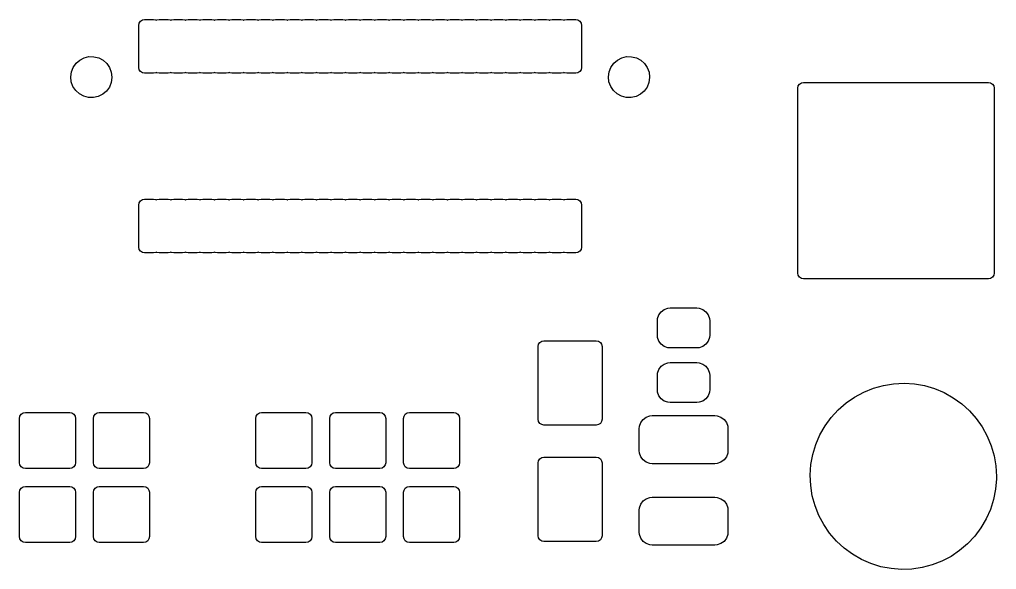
# Model space of a CAD drawing. Extents: x 0.05 to 3.94, y 0.07 to 3.93.
# Drawn here: x 2.614 to 3.936, y 0.074 to 0.818 of the extents above; entities that cross this region are included whole.
import ezdxf

# ---------------------------------------------------------------- set-up
doc = ezdxf.new("R2010")
doc.units = 0
doc.header["$MEASUREMENT"] = 0
doc.layers.add('BLACK', color=7, linetype='CONTINUOUS')

msp = doc.modelspace()

# ---------------------------------------------------------------- linework, layer by layer
at = {"layer": 'BLACK', "linetype": 'CONTINUOUS'}
for p, q in [((2.77543, 0.81), (2.77603, 0.813013)), ((2.77543, 0.753), (2.77543, 0.81)), ((2.77603, 0.813013), (2.77773, 0.815568)), ((2.77773, 0.815568), (2.78029, 0.817275)), ((2.78029, 0.817275), (2.7833, 0.817874)), ((2.7833, 0.817874), (2.7953, 0.817874)), ((2.7953, 0.817874), (2.79831, 0.817275)), ((2.79831, 0.817275), (2.79915, 0.816715)), ((2.79915, 0.816715), (2.79999, 0.817275)), ((2.79999, 0.817275), (2.803, 0.817874)), ((2.803, 0.817874), (2.815, 0.817874)), ((2.815, 0.817874), (2.81801, 0.817275)), ((2.81801, 0.817275), (2.81885, 0.816717)), ((2.81885, 0.816717), (2.81969, 0.817275)), ((2.81969, 0.817275), (2.8227, 0.817874)), ((2.8227, 0.817874), (2.8347, 0.817874)), ((2.8347, 0.817874), (2.83771, 0.817275)), ((2.83771, 0.817275), (2.83855, 0.816715)), ((2.83855, 0.816715), (2.83939, 0.817275)), ((2.83939, 0.817275), (2.8424, 0.817874)), ((2.8424, 0.817874), (2.8544, 0.817874)), ((2.8544, 0.817874), (2.85741, 0.817275)), ((2.85741, 0.817275), (2.85825, 0.816715)), ((2.85825, 0.816715), (2.85909, 0.817275)), ((2.85909, 0.817275), (2.8621, 0.817874)), ((2.8621, 0.817874), (2.8741, 0.817874)), ((2.8741, 0.817874), (2.87711, 0.817275)), ((2.87711, 0.817275), (2.87795, 0.816715)), ((2.87795, 0.816715), (2.87879, 0.817275)), ((2.87879, 0.817275), (2.8818, 0.817874)), ((2.8818, 0.817874), (2.8938, 0.817874)), ((2.8938, 0.817874), (2.89681, 0.817275)), ((2.89681, 0.817275), (2.89765, 0.816715)), ((2.89765, 0.816715), (2.89849, 0.817275)), ((2.89849, 0.817275), (2.9015, 0.817874)), ((2.9015, 0.817874), (2.9135, 0.817874)), ((2.9135, 0.817874), (2.91651, 0.817275)), ((2.91651, 0.817275), (2.91735, 0.816717)), ((2.91735, 0.816717), (2.91819, 0.817275)), ((2.91819, 0.817275), (2.9212, 0.817874)), ((2.9212, 0.817874), (2.9332, 0.817874)), ((2.9332, 0.817874), (2.93621, 0.817275)), ((2.93621, 0.817275), (2.93705, 0.816715)), ((2.93705, 0.816715), (2.93789, 0.817275)), ((2.93789, 0.817275), (2.9409, 0.817874)), ((2.9409, 0.817874), (2.9529, 0.817874)), ((2.9529, 0.817874), (2.95591, 0.817275)), ((2.95591, 0.817275), (2.95675, 0.816715)), ((2.95675, 0.816715), (2.95759, 0.817275)), ((2.95759, 0.817275), (2.9606, 0.817874)), ((2.9606, 0.817874), (2.9726, 0.817874)), ((2.9726, 0.817874), (2.97561, 0.817275)), ((2.97561, 0.817275), (2.97645, 0.816715)), ((2.97645, 0.816715), (2.97729, 0.817275)), ((2.97729, 0.817275), (2.9803, 0.817874)), ((2.9803, 0.817874), (2.9923, 0.817874)), ((2.9923, 0.817874), (2.99531, 0.817275)), ((2.99531, 0.817275), (2.99615, 0.816715)), ((2.99615, 0.816715), (2.99699, 0.817275)), ((2.99699, 0.817275), (3, 0.817874)), ((3, 0.817874), (3.012, 0.817874)), ((3.012, 0.817874), (3.01501, 0.817275)), ((3.01501, 0.817275), (3.01585, 0.816717)), ((3.01585, 0.816717), (3.01669, 0.817275)), ((3.01669, 0.817275), (3.0197, 0.817874)), ((3.0197, 0.817874), (3.0317, 0.817874)), ((3.0317, 0.817874), (3.03471, 0.817275)), ((3.03471, 0.817275), (3.03555, 0.816715)), ((3.03555, 0.816715), (3.03639, 0.817275)), ((3.03639, 0.817275), (3.0394, 0.817874)), ((3.0394, 0.817874), (3.0514, 0.817874)), ((3.0514, 0.817874), (3.05441, 0.817275)), ((3.05441, 0.817275), (3.05525, 0.816715)), ((3.05525, 0.816715), (3.05609, 0.817275)), ((3.05609, 0.817275), (3.0591, 0.817874)), ((3.0591, 0.817874), (3.0711, 0.817874)), ((3.0711, 0.817874), (3.07411, 0.817275)), ((3.07411, 0.817275), (3.07495, 0.816715)), ((3.07495, 0.816715), (3.07579, 0.817275)), ((3.07579, 0.817275), (3.0788, 0.817874)), ((3.0788, 0.817874), (3.0908, 0.817874)), ((3.0908, 0.817874), (3.09381, 0.817275)), ((3.09381, 0.817275), (3.09465, 0.816715)), ((3.09465, 0.816715), (3.09549, 0.817275)), ((3.09549, 0.817275), (3.0985, 0.817874)), ((3.0985, 0.817874), (3.1105, 0.817874)), ((3.1105, 0.817874), (3.11351, 0.817275)), ((3.11351, 0.817275), (3.11435, 0.816717)), ((3.11435, 0.816717), (3.11519, 0.817275)), ((3.11519, 0.817275), (3.1182, 0.817874)), ((3.1182, 0.817874), (3.1302, 0.817874)), ((3.1302, 0.817874), (3.13321, 0.817275)), ((3.13321, 0.817275), (3.13405, 0.816715)), ((3.13405, 0.816715), (3.13489, 0.817275)), ((3.13489, 0.817275), (3.1379, 0.817874)), ((3.1379, 0.817874), (3.1499, 0.817874)), ((3.1499, 0.817874), (3.15291, 0.817275)), ((3.15291, 0.817275), (3.15375, 0.816715)), ((3.15375, 0.816715), (3.15459, 0.817275)), ((3.15459, 0.817275), (3.1576, 0.817874)), ((3.1576, 0.817874), (3.1696, 0.817874)), ((3.1696, 0.817874), (3.17261, 0.817275)), ((3.17261, 0.817275), (3.17345, 0.816715)), ((3.17345, 0.816715), (3.17429, 0.817275)), ((3.17429, 0.817275), (3.1773, 0.817874)), ((3.1773, 0.817874), (3.1893, 0.817874)), ((3.1893, 0.817874), (3.19231, 0.817275)), ((3.19231, 0.817275), (3.19315, 0.816715)), ((3.19315, 0.816715), (3.19399, 0.817275)), ((3.19399, 0.817275), (3.197, 0.817874)), ((3.197, 0.817874), (3.209, 0.817874)), ((3.209, 0.817874), (3.21201, 0.817275)), ((3.21201, 0.817275), (3.21285, 0.816717)), ((3.21285, 0.816717), (3.21369, 0.817275)), ((3.21369, 0.817275), (3.2167, 0.817874)), ((3.2167, 0.817874), (3.2287, 0.817874)), ((3.2287, 0.817874), (3.23171, 0.817275)), ((3.23171, 0.817275), (3.23255, 0.816715)), ((3.23255, 0.816715), (3.23339, 0.817275)), ((3.23339, 0.817275), (3.2364, 0.817874)), ((3.2364, 0.817874), (3.2484, 0.817874)), ((3.2484, 0.817874), (3.25141, 0.817275)), ((3.25141, 0.817275), (3.25225, 0.816715)), ((3.25225, 0.816715), (3.25309, 0.817275)), ((3.25309, 0.817275), (3.2561, 0.817874)), ((3.2561, 0.817874), (3.2681, 0.817874)), ((3.2681, 0.817874), (3.27111, 0.817275)), ((3.27111, 0.817275), (3.27195, 0.816715)), ((3.27195, 0.816715), (3.27279, 0.817275)), ((3.27279, 0.817275), (3.2758, 0.817874)), ((3.2758, 0.817874), (3.2878, 0.817874)), ((3.2878, 0.817874), (3.29081, 0.817275)), ((3.29081, 0.817275), (3.29165, 0.816715)), ((3.29165, 0.816715), (3.29249, 0.817275)), ((3.29249, 0.817275), (3.2955, 0.817874)), ((3.2955, 0.817874), (3.3075, 0.817874)), ((3.3075, 0.817874), (3.31051, 0.817275)), ((3.31051, 0.817275), (3.31135, 0.816717)), ((3.31135, 0.816717), (3.31219, 0.817275)), ((3.31219, 0.817275), (3.3152, 0.817874)), ((3.3152, 0.817874), (3.3272, 0.817874)), ((3.3272, 0.817874), (3.33021, 0.817275)), ((3.33021, 0.817275), (3.33105, 0.816715)), ((3.33105, 0.816715), (3.33189, 0.817275)), ((3.33189, 0.817275), (3.3349, 0.817874)), ((3.3349, 0.817874), (3.3469, 0.817874)), ((3.3469, 0.817874), (3.34991, 0.817275)), ((3.34991, 0.817275), (3.35075, 0.816715)), ((3.35075, 0.816715), (3.35159, 0.817275)), ((3.35159, 0.817275), (3.3546, 0.817874)), ((3.3546, 0.817874), (3.3666, 0.817874)), ((3.3666, 0.817874), (3.36961, 0.817275)), ((3.36961, 0.817275), (3.37217, 0.815568)), ((3.37217, 0.815568), (3.37387, 0.813013)), ((3.37387, 0.813013), (3.37447, 0.81)), ((3.37447, 0.81), (3.37447, 0.753)), ((2.70148, 0.766126), (2.708, 0.767689)), ((2.708, 0.767689), (2.71469, 0.767654)), ((2.71469, 0.767654), (2.72119, 0.766023)), ((3.42908, 0.766126), (3.4356, 0.767689)), ((3.4356, 0.767689), (3.44229, 0.767654)), ((3.44229, 0.767654), (3.44879, 0.766023)), ((2.68663, 0.753172), (2.69049, 0.758651)), ((2.69049, 0.758651), (2.69553, 0.763054)), ((2.69553, 0.763054), (2.70148, 0.766126)), ((2.72119, 0.766023), (2.72711, 0.762889)), ((2.72711, 0.762889), (2.73211, 0.758433)), ((2.73211, 0.758433), (2.7359, 0.752914)), ((3.41423, 0.753172), (3.41809, 0.758651)), ((3.41809, 0.758651), (3.42313, 0.763054)), ((3.42313, 0.763054), (3.42908, 0.766126)), ((3.44879, 0.766023), (3.45471, 0.762889)), ((3.45471, 0.762889), (3.45971, 0.758433)), ((3.45971, 0.758433), (3.4635, 0.752914)), ((2.68333, 0.740292), (2.6842, 0.746932)), ((2.68406, 0.733635), (2.68333, 0.740292)), ((2.6842, 0.746932), (2.68663, 0.753172)), ((2.7359, 0.752914), (2.73827, 0.746649)), ((2.73827, 0.746649), (2.73907, 0.74)), ((2.77603, 0.749987), (2.77543, 0.753)), ((2.77773, 0.747432), (2.77603, 0.749987)), ((2.78029, 0.745725), (2.77773, 0.747432)), ((2.7833, 0.745126), (2.78029, 0.745725)), ((2.7953, 0.745126), (2.7833, 0.745126)), ((2.79831, 0.745725), (2.7953, 0.745126)), ((2.79915, 0.746285), (2.79831, 0.745725)), ((2.79999, 0.745725), (2.79915, 0.746285)), ((2.803, 0.745126), (2.79999, 0.745725)), ((2.815, 0.745126), (2.803, 0.745126)), ((2.81801, 0.745725), (2.815, 0.745126)), ((2.81885, 0.746283), (2.81801, 0.745725)), ((2.81969, 0.745725), (2.81885, 0.746283)), ((2.8227, 0.745126), (2.81969, 0.745725)), ((2.8347, 0.745126), (2.8227, 0.745126)), ((2.83771, 0.745725), (2.8347, 0.745126)), ((2.83855, 0.746285), (2.83771, 0.745725)), ((2.83939, 0.745725), (2.83855, 0.746285)), ((2.8424, 0.745126), (2.83939, 0.745725)), ((2.8544, 0.745126), (2.8424, 0.745126)), ((2.85741, 0.745725), (2.8544, 0.745126)), ((2.85825, 0.746285), (2.85741, 0.745725)), ((2.85909, 0.745725), (2.85825, 0.746285)), ((2.8621, 0.745126), (2.85909, 0.745725)), ((2.8741, 0.745126), (2.8621, 0.745126)), ((2.87711, 0.745725), (2.8741, 0.745126)), ((2.87795, 0.746285), (2.87711, 0.745725)), ((2.87879, 0.745725), (2.87795, 0.746285)), ((2.8818, 0.745126), (2.87879, 0.745725)), ((2.8938, 0.745126), (2.8818, 0.745126)), ((2.89681, 0.745725), (2.8938, 0.745126)), ((2.89765, 0.746285), (2.89681, 0.745725)), ((2.89849, 0.745725), (2.89765, 0.746285)), ((2.9015, 0.745126), (2.89849, 0.745725)), ((2.9135, 0.745126), (2.9015, 0.745126)), ((2.91651, 0.745725), (2.9135, 0.745126)), ((2.91735, 0.746283), (2.91651, 0.745725)), ((2.91819, 0.745725), (2.91735, 0.746283)), ((2.9212, 0.745126), (2.91819, 0.745725)), ((2.9332, 0.745126), (2.9212, 0.745126)), ((2.93621, 0.745725), (2.9332, 0.745126)), ((2.93705, 0.746285), (2.93621, 0.745725)), ((2.93789, 0.745725), (2.93705, 0.746285)), ((2.9409, 0.745126), (2.93789, 0.745725)), ((2.9529, 0.745126), (2.9409, 0.745126)), ((2.95591, 0.745725), (2.9529, 0.745126)), ((2.95675, 0.746285), (2.95591, 0.745725)), ((2.95759, 0.745725), (2.95675, 0.746285)), ((2.9606, 0.745126), (2.95759, 0.745725)), ((2.9726, 0.745126), (2.9606, 0.745126)), ((2.97561, 0.745725), (2.9726, 0.745126)), ((2.97645, 0.746285), (2.97561, 0.745725)), ((2.97729, 0.745725), (2.97645, 0.746285)), ((2.9803, 0.745126), (2.97729, 0.745725)), ((2.9923, 0.745126), (2.9803, 0.745126)), ((2.99531, 0.745725), (2.9923, 0.745126)), ((2.99615, 0.746285), (2.99531, 0.745725)), ((2.99699, 0.745725), (2.99615, 0.746285)), ((3, 0.745126), (2.99699, 0.745725)), ((3.012, 0.745126), (3, 0.745126)), ((3.01501, 0.745725), (3.012, 0.745126)), ((3.01585, 0.746283), (3.01501, 0.745725)), ((3.01669, 0.745725), (3.01585, 0.746283)), ((3.0197, 0.745126), (3.01669, 0.745725)), ((3.0317, 0.745126), (3.0197, 0.745126)), ((3.03471, 0.745725), (3.0317, 0.745126)), ((3.03555, 0.746285), (3.03471, 0.745725)), ((3.03639, 0.745725), (3.03555, 0.746285)), ((3.0394, 0.745126), (3.03639, 0.745725)), ((3.0514, 0.745126), (3.0394, 0.745126)), ((3.05441, 0.745725), (3.0514, 0.745126)), ((3.05525, 0.746285), (3.05441, 0.745725)), ((3.05609, 0.745725), (3.05525, 0.746285)), ((3.0591, 0.745126), (3.05609, 0.745725)), ((3.0711, 0.745126), (3.0591, 0.745126)), ((3.07411, 0.745725), (3.0711, 0.745126)), ((3.07495, 0.746285), (3.07411, 0.745725)), ((3.07579, 0.745725), (3.07495, 0.746285)), ((3.0788, 0.745126), (3.07579, 0.745725)), ((3.0908, 0.745126), (3.0788, 0.745126)), ((3.09381, 0.745725), (3.0908, 0.745126)), ((3.09465, 0.746285), (3.09381, 0.745725)), ((3.09549, 0.745725), (3.09465, 0.746285)), ((3.0985, 0.745126), (3.09549, 0.745725)), ((3.1105, 0.745126), (3.0985, 0.745126)), ((3.11351, 0.745725), (3.1105, 0.745126)), ((3.11435, 0.746283), (3.11351, 0.745725)), ((3.11519, 0.745725), (3.11435, 0.746283)), ((3.1182, 0.745126), (3.11519, 0.745725)), ((3.1302, 0.745126), (3.1182, 0.745126)), ((3.13321, 0.745725), (3.1302, 0.745126)), ((3.13405, 0.746285), (3.13321, 0.745725)), ((3.13489, 0.745725), (3.13405, 0.746285)), ((3.1379, 0.745126), (3.13489, 0.745725)), ((3.1499, 0.745126), (3.1379, 0.745126)), ((3.15291, 0.745725), (3.1499, 0.745126)), ((3.15375, 0.746285), (3.15291, 0.745725)), ((3.15459, 0.745725), (3.15375, 0.746285)), ((3.1576, 0.745126), (3.15459, 0.745725)), ((3.1696, 0.745126), (3.1576, 0.745126)), ((3.17261, 0.745725), (3.1696, 0.745126)), ((3.17345, 0.746285), (3.17261, 0.745725)), ((3.17429, 0.745725), (3.17345, 0.746285)), ((3.1773, 0.745126), (3.17429, 0.745725)), ((3.1893, 0.745126), (3.1773, 0.745126)), ((3.19231, 0.745725), (3.1893, 0.745126)), ((3.19315, 0.746285), (3.19231, 0.745725)), ((3.19399, 0.745725), (3.19315, 0.746285)), ((3.197, 0.745126), (3.19399, 0.745725)), ((3.209, 0.745126), (3.197, 0.745126)), ((3.21201, 0.745725), (3.209, 0.745126)), ((3.21285, 0.746283), (3.21201, 0.745725)), ((3.21369, 0.745725), (3.21285, 0.746283)), ((3.2167, 0.745126), (3.21369, 0.745725)), ((3.2287, 0.745126), (3.2167, 0.745126)), ((3.23171, 0.745725), (3.2287, 0.745126)), ((3.23255, 0.746285), (3.23171, 0.745725)), ((3.23339, 0.745725), (3.23255, 0.746285)), ((3.2364, 0.745126), (3.23339, 0.745725)), ((3.2484, 0.745126), (3.2364, 0.745126)), ((3.25141, 0.745725), (3.2484, 0.745126)), ((3.25225, 0.746285), (3.25141, 0.745725)), ((3.25309, 0.745725), (3.25225, 0.746285)), ((3.2561, 0.745126), (3.25309, 0.745725)), ((3.2681, 0.745126), (3.2561, 0.745126)), ((3.27111, 0.745725), (3.2681, 0.745126)), ((3.27195, 0.746285), (3.27111, 0.745725)), ((3.27279, 0.745725), (3.27195, 0.746285)), ((3.2758, 0.745126), (3.27279, 0.745725)), ((3.2878, 0.745126), (3.2758, 0.745126)), ((3.29081, 0.745725), (3.2878, 0.745126)), ((3.29165, 0.746285), (3.29081, 0.745725)), ((3.29249, 0.745725), (3.29165, 0.746285)), ((3.2955, 0.745126), (3.29249, 0.745725)), ((3.3075, 0.745126), (3.2955, 0.745126)), ((3.31051, 0.745725), (3.3075, 0.745126)), ((3.31135, 0.746283), (3.31051, 0.745725)), ((3.31219, 0.745725), (3.31135, 0.746283)), ((3.3152, 0.745126), (3.31219, 0.745725)), ((3.3272, 0.745126), (3.3152, 0.745126)), ((3.33021, 0.745725), (3.3272, 0.745126)), ((3.33105, 0.746285), (3.33021, 0.745725)), ((3.33189, 0.745725), (3.33105, 0.746285)), ((3.3349, 0.745126), (3.33189, 0.745725)), ((3.3469, 0.745126), (3.3349, 0.745126)), ((3.34991, 0.745725), (3.3469, 0.745126)), ((3.35075, 0.746285), (3.34991, 0.745725)), ((3.35159, 0.745725), (3.35075, 0.746285)), ((3.3546, 0.745126), (3.35159, 0.745725)), ((3.3666, 0.745126), (3.3546, 0.745126)), ((3.36961, 0.745725), (3.3666, 0.745126)), ((3.37217, 0.747432), (3.36961, 0.745725)), ((3.37387, 0.749987), (3.37217, 0.747432)), ((3.37447, 0.753), (3.37387, 0.749987)), ((3.41093, 0.740292), (3.4118, 0.746932)), ((3.41166, 0.733635), (3.41093, 0.740292)), ((3.4118, 0.746932), (3.41423, 0.753172)), ((3.4635, 0.752914), (3.46587, 0.746649)), ((3.46587, 0.746649), (3.46667, 0.74)), ((2.68636, 0.727345), (2.68406, 0.733635)), ((2.6901, 0.721787), (2.68636, 0.727345)), ((2.73812, 0.732786), (2.73563, 0.726572)), ((2.73907, 0.739416), (2.73812, 0.732786)), ((2.73907, 0.74), (2.73907, 0.739416)), ((3.41396, 0.727345), (3.41166, 0.733635)), ((3.4177, 0.721787), (3.41396, 0.727345)), ((3.46572, 0.732786), (3.46323, 0.726572)), ((3.46667, 0.739416), (3.46572, 0.732786)), ((3.46667, 0.74), (3.46667, 0.739416)), ((3.66713, 0.725), (3.66773, 0.728013)), ((3.66773, 0.728013), (3.66943, 0.730568)), ((3.66943, 0.730568), (3.67199, 0.732275)), ((3.67199, 0.732275), (3.675, 0.732874)), ((3.675, 0.732874), (3.925, 0.732874)), ((3.925, 0.732874), (3.92801, 0.732275)), ((3.92801, 0.732275), (3.93057, 0.730568)), ((3.93057, 0.730568), (3.93227, 0.728013)), ((3.93227, 0.728013), (3.93287, 0.725)), ((2.69505, 0.717279), (2.6901, 0.721787)), ((2.70094, 0.714083), (2.69505, 0.717279)), ((2.70742, 0.712384), (2.70094, 0.714083)), ((2.72663, 0.716783), (2.72064, 0.713774)), ((2.73172, 0.721133), (2.72663, 0.716783)), ((2.73563, 0.726572), (2.73172, 0.721133)), ((3.42265, 0.717279), (3.4177, 0.721787)), ((3.42854, 0.714083), (3.42265, 0.717279)), ((3.43502, 0.712384), (3.42854, 0.714083)), ((3.45423, 0.716783), (3.44824, 0.713774)), ((3.45932, 0.721133), (3.45423, 0.716783)), ((3.46323, 0.726572), (3.45932, 0.721133)), ((3.66713, 0.475), (3.66713, 0.725)), ((3.93287, 0.725), (3.93287, 0.475)), ((2.71411, 0.712279), (2.70742, 0.712384)), ((2.72064, 0.713774), (2.71411, 0.712279)), ((3.44171, 0.712279), (3.43502, 0.712384)), ((3.44824, 0.713774), (3.44171, 0.712279)), ((2.77543, 0.567), (2.77603, 0.570013)), ((2.77603, 0.570013), (2.77773, 0.572568)), ((2.77773, 0.572568), (2.78029, 0.574275)), ((2.78029, 0.574275), (2.7833, 0.574874)), ((2.7833, 0.574874), (2.7953, 0.574874)), ((2.7953, 0.574874), (2.79831, 0.574275)), ((2.79831, 0.574275), (2.79915, 0.573715)), ((2.79915, 0.573715), (2.79999, 0.574275)), ((2.79999, 0.574275), (2.803, 0.574874)), ((2.803, 0.574874), (2.815, 0.574874)), ((2.815, 0.574874), (2.81801, 0.574275)), ((2.81801, 0.574275), (2.81885, 0.573717)), ((2.81885, 0.573717), (2.81969, 0.574275)), ((2.81969, 0.574275), (2.8227, 0.574874)), ((2.8227, 0.574874), (2.8347, 0.574874)), ((2.8347, 0.574874), (2.83771, 0.574275)), ((2.83771, 0.574275), (2.83855, 0.573715)), ((2.83855, 0.573715), (2.83939, 0.574275)), ((2.83939, 0.574275), (2.8424, 0.574874)), ((2.8424, 0.574874), (2.8544, 0.574874)), ((2.8544, 0.574874), (2.85741, 0.574275)), ((2.85741, 0.574275), (2.85825, 0.573715)), ((2.85825, 0.573715), (2.85909, 0.574275)), ((2.85909, 0.574275), (2.8621, 0.574874)), ((2.8621, 0.574874), (2.8741, 0.574874)), ((2.8741, 0.574874), (2.87711, 0.574275)), ((2.87711, 0.574275), (2.87795, 0.573715)), ((2.87795, 0.573715), (2.87879, 0.574275)), ((2.87879, 0.574275), (2.8818, 0.574874)), ((2.8818, 0.574874), (2.8938, 0.574874)), ((2.8938, 0.574874), (2.89681, 0.574275)), ((2.89681, 0.574275), (2.89765, 0.573715)), ((2.89765, 0.573715), (2.89849, 0.574275)), ((2.89849, 0.574275), (2.9015, 0.574874)), ((2.9015, 0.574874), (2.9135, 0.574874)), ((2.9135, 0.574874), (2.91651, 0.574275)), ((2.91651, 0.574275), (2.91735, 0.573717)), ((2.91735, 0.573717), (2.91819, 0.574275)), ((2.91819, 0.574275), (2.9212, 0.574874)), ((2.9212, 0.574874), (2.9332, 0.574874)), ((2.9332, 0.574874), (2.93621, 0.574275)), ((2.93621, 0.574275), (2.93705, 0.573715)), ((2.93705, 0.573715), (2.93789, 0.574275)), ((2.93789, 0.574275), (2.9409, 0.574874)), ((2.9409, 0.574874), (2.9529, 0.574874)), ((2.9529, 0.574874), (2.95591, 0.574275)), ((2.95591, 0.574275), (2.95675, 0.573715)), ((2.95675, 0.573715), (2.95759, 0.574275)), ((2.95759, 0.574275), (2.9606, 0.574874)), ((2.9606, 0.574874), (2.9726, 0.574874)), ((2.9726, 0.574874), (2.97561, 0.574275)), ((2.97561, 0.574275), (2.97645, 0.573715)), ((2.97645, 0.573715), (2.97729, 0.574275)), ((2.97729, 0.574275), (2.9803, 0.574874)), ((2.9803, 0.574874), (2.9923, 0.574874)), ((2.9923, 0.574874), (2.99531, 0.574275)), ((2.99531, 0.574275), (2.99615, 0.573715)), ((2.99615, 0.573715), (2.99699, 0.574275)), ((2.99699, 0.574275), (3, 0.574874)), ((3, 0.574874), (3.012, 0.574874)), ((3.012, 0.574874), (3.01501, 0.574275)), ((3.01501, 0.574275), (3.01585, 0.573717)), ((3.01585, 0.573717), (3.01669, 0.574275)), ((3.01669, 0.574275), (3.0197, 0.574874)), ((3.0197, 0.574874), (3.0317, 0.574874)), ((3.0317, 0.574874), (3.03471, 0.574275)), ((3.03471, 0.574275), (3.03555, 0.573715)), ((3.03555, 0.573715), (3.03639, 0.574275)), ((3.03639, 0.574275), (3.0394, 0.574874)), ((3.0394, 0.574874), (3.0514, 0.574874)), ((3.0514, 0.574874), (3.05441, 0.574275)), ((3.05441, 0.574275), (3.05525, 0.573715)), ((3.05525, 0.573715), (3.05609, 0.574275)), ((3.05609, 0.574275), (3.0591, 0.574874)), ((3.0591, 0.574874), (3.0711, 0.574874)), ((3.0711, 0.574874), (3.07411, 0.574275)), ((3.07411, 0.574275), (3.07495, 0.573715)), ((3.07495, 0.573715), (3.07579, 0.574275)), ((3.07579, 0.574275), (3.0788, 0.574874)), ((3.0788, 0.574874), (3.0908, 0.574874)), ((3.0908, 0.574874), (3.09381, 0.574275)), ((3.09381, 0.574275), (3.09465, 0.573715)), ((3.09465, 0.573715), (3.09549, 0.574275)), ((3.09549, 0.574275), (3.0985, 0.574874)), ((3.0985, 0.574874), (3.1105, 0.574874)), ((3.1105, 0.574874), (3.11351, 0.574275)), ((3.11351, 0.574275), (3.11435, 0.573717)), ((3.11435, 0.573717), (3.11519, 0.574275)), ((3.11519, 0.574275), (3.1182, 0.574874)), ((3.1182, 0.574874), (3.1302, 0.574874)), ((3.1302, 0.574874), (3.13321, 0.574275)), ((3.13321, 0.574275), (3.13405, 0.573715)), ((3.13405, 0.573715), (3.13489, 0.574275)), ((3.13489, 0.574275), (3.1379, 0.574874)), ((3.1379, 0.574874), (3.1499, 0.574874)), ((3.1499, 0.574874), (3.15291, 0.574275)), ((3.15291, 0.574275), (3.15375, 0.573715)), ((3.15375, 0.573715), (3.15459, 0.574275)), ((3.15459, 0.574275), (3.1576, 0.574874)), ((3.1576, 0.574874), (3.1696, 0.574874)), ((3.1696, 0.574874), (3.17261, 0.574275)), ((3.17261, 0.574275), (3.17345, 0.573715)), ((3.17345, 0.573715), (3.17429, 0.574275)), ((3.17429, 0.574275), (3.1773, 0.574874)), ((3.1773, 0.574874), (3.1893, 0.574874)), ((3.1893, 0.574874), (3.19231, 0.574275)), ((3.19231, 0.574275), (3.19315, 0.573715)), ((3.19315, 0.573715), (3.19399, 0.574275)), ((3.19399, 0.574275), (3.197, 0.574874)), ((3.197, 0.574874), (3.209, 0.574874)), ((3.209, 0.574874), (3.21201, 0.574275)), ((3.21201, 0.574275), (3.21285, 0.573717)), ((3.21285, 0.573717), (3.21369, 0.574275)), ((3.21369, 0.574275), (3.2167, 0.574874)), ((3.2167, 0.574874), (3.2287, 0.574874)), ((3.2287, 0.574874), (3.23171, 0.574275)), ((3.23171, 0.574275), (3.23255, 0.573715)), ((3.23255, 0.573715), (3.23339, 0.574275)), ((3.23339, 0.574275), (3.2364, 0.574874)), ((3.2364, 0.574874), (3.2484, 0.574874)), ((3.2484, 0.574874), (3.25141, 0.574275)), ((3.25141, 0.574275), (3.25225, 0.573715)), ((3.25225, 0.573715), (3.25309, 0.574275)), ((3.25309, 0.574275), (3.2561, 0.574874)), ((3.2561, 0.574874), (3.2681, 0.574874)), ((3.2681, 0.574874), (3.27111, 0.574275)), ((3.27111, 0.574275), (3.27195, 0.573715)), ((3.27195, 0.573715), (3.27279, 0.574275)), ((3.27279, 0.574275), (3.2758, 0.574874)), ((3.2758, 0.574874), (3.2878, 0.574874)), ((3.2878, 0.574874), (3.29081, 0.574275)), ((3.29081, 0.574275), (3.29165, 0.573715)), ((3.29165, 0.573715), (3.29249, 0.574275)), ((3.29249, 0.574275), (3.2955, 0.574874)), ((3.2955, 0.574874), (3.3075, 0.574874)), ((3.3075, 0.574874), (3.31051, 0.574275)), ((3.31051, 0.574275), (3.31135, 0.573717)), ((3.31135, 0.573717), (3.31219, 0.574275)), ((3.31219, 0.574275), (3.3152, 0.574874)), ((3.3152, 0.574874), (3.3272, 0.574874)), ((3.3272, 0.574874), (3.33021, 0.574275)), ((3.33021, 0.574275), (3.33105, 0.573715)), ((3.33105, 0.573715), (3.33189, 0.574275)), ((3.33189, 0.574275), (3.3349, 0.574874)), ((3.3349, 0.574874), (3.3469, 0.574874)), ((3.3469, 0.574874), (3.34991, 0.574275)), ((3.34991, 0.574275), (3.35075, 0.573715)), ((3.35075, 0.573715), (3.35159, 0.574275)), ((3.35159, 0.574275), (3.3546, 0.574874)), ((3.3546, 0.574874), (3.3666, 0.574874)), ((3.3666, 0.574874), (3.36961, 0.574275)), ((3.36961, 0.574275), (3.37217, 0.572568)), ((3.37217, 0.572568), (3.37387, 0.570013)), ((3.37387, 0.570013), (3.37447, 0.567)), ((2.77543, 0.51), (2.77543, 0.567)), ((3.37447, 0.567), (3.37447, 0.51)), ((2.77603, 0.506987), (2.77543, 0.51)), ((2.77773, 0.504432), (2.77603, 0.506987)), ((2.78029, 0.502725), (2.77773, 0.504432)), ((2.7833, 0.502126), (2.78029, 0.502725)), ((2.79831, 0.502725), (2.7953, 0.502126)), ((2.79915, 0.503285), (2.79831, 0.502725)), ((2.79999, 0.502725), (2.79915, 0.503285)), ((2.803, 0.502126), (2.79999, 0.502725)), ((2.81801, 0.502725), (2.815, 0.502126)), ((2.81885, 0.503283), (2.81801, 0.502725)), ((2.81969, 0.502725), (2.81885, 0.503283)), ((2.8227, 0.502126), (2.81969, 0.502725)), ((2.83771, 0.502725), (2.8347, 0.502126)), ((2.83855, 0.503285), (2.83771, 0.502725)), ((2.83939, 0.502725), (2.83855, 0.503285)), ((2.8424, 0.502126), (2.83939, 0.502725)), ((2.85741, 0.502725), (2.8544, 0.502126)), ((2.85825, 0.503285), (2.85741, 0.502725)), ((2.85909, 0.502725), (2.85825, 0.503285)), ((2.8621, 0.502126), (2.85909, 0.502725)), ((2.87711, 0.502725), (2.8741, 0.502126)), ((2.87795, 0.503285), (2.87711, 0.502725)), ((2.87879, 0.502725), (2.87795, 0.503285)), ((2.8818, 0.502126), (2.87879, 0.502725)), ((2.89681, 0.502725), (2.8938, 0.502126)), ((2.89765, 0.503285), (2.89681, 0.502725)), ((2.89849, 0.502725), (2.89765, 0.503285)), ((2.9015, 0.502126), (2.89849, 0.502725)), ((2.91651, 0.502725), (2.9135, 0.502126)), ((2.91735, 0.503283), (2.91651, 0.502725)), ((2.91819, 0.502725), (2.91735, 0.503283)), ((2.9212, 0.502126), (2.91819, 0.502725)), ((2.93621, 0.502725), (2.9332, 0.502126)), ((2.93705, 0.503285), (2.93621, 0.502725)), ((2.93789, 0.502725), (2.93705, 0.503285)), ((2.9409, 0.502126), (2.93789, 0.502725)), ((2.95591, 0.502725), (2.9529, 0.502126)), ((2.95675, 0.503285), (2.95591, 0.502725)), ((2.95759, 0.502725), (2.95675, 0.503285)), ((2.9606, 0.502126), (2.95759, 0.502725)), ((2.97561, 0.502725), (2.9726, 0.502126)), ((2.97645, 0.503285), (2.97561, 0.502725)), ((2.97729, 0.502725), (2.97645, 0.503285)), ((2.9803, 0.502126), (2.97729, 0.502725)), ((2.99531, 0.502725), (2.9923, 0.502126)), ((2.99615, 0.503285), (2.99531, 0.502725)), ((2.99699, 0.502725), (2.99615, 0.503285)), ((3, 0.502126), (2.99699, 0.502725)), ((3.01501, 0.502725), (3.012, 0.502126)), ((3.01585, 0.503283), (3.01501, 0.502725)), ((3.01669, 0.502725), (3.01585, 0.503283)), ((3.0197, 0.502126), (3.01669, 0.502725)), ((3.03471, 0.502725), (3.0317, 0.502126)), ((3.03555, 0.503285), (3.03471, 0.502725)), ((3.03639, 0.502725), (3.03555, 0.503285)), ((3.0394, 0.502126), (3.03639, 0.502725)), ((3.05441, 0.502725), (3.0514, 0.502126)), ((3.05525, 0.503285), (3.05441, 0.502725)), ((3.05609, 0.502725), (3.05525, 0.503285)), ((3.0591, 0.502126), (3.05609, 0.502725)), ((3.07411, 0.502725), (3.0711, 0.502126)), ((3.07495, 0.503285), (3.07411, 0.502725)), ((3.07579, 0.502725), (3.07495, 0.503285)), ((3.0788, 0.502126), (3.07579, 0.502725)), ((3.09381, 0.502725), (3.0908, 0.502126)), ((3.09465, 0.503285), (3.09381, 0.502725)), ((3.09549, 0.502725), (3.09465, 0.503285)), ((3.0985, 0.502126), (3.09549, 0.502725)), ((3.11351, 0.502725), (3.1105, 0.502126)), ((3.11435, 0.503283), (3.11351, 0.502725)), ((3.11519, 0.502725), (3.11435, 0.503283)), ((3.1182, 0.502126), (3.11519, 0.502725)), ((3.13321, 0.502725), (3.1302, 0.502126)), ((3.13405, 0.503285), (3.13321, 0.502725)), ((3.13489, 0.502725), (3.13405, 0.503285)), ((3.1379, 0.502126), (3.13489, 0.502725)), ((3.15291, 0.502725), (3.1499, 0.502126)), ((3.15375, 0.503285), (3.15291, 0.502725)), ((3.15459, 0.502725), (3.15375, 0.503285)), ((3.1576, 0.502126), (3.15459, 0.502725)), ((3.17261, 0.502725), (3.1696, 0.502126)), ((3.17345, 0.503285), (3.17261, 0.502725)), ((3.17429, 0.502725), (3.17345, 0.503285)), ((3.1773, 0.502126), (3.17429, 0.502725)), ((3.19231, 0.502725), (3.1893, 0.502126)), ((3.19315, 0.503285), (3.19231, 0.502725)), ((3.19399, 0.502725), (3.19315, 0.503285)), ((3.197, 0.502126), (3.19399, 0.502725)), ((3.21201, 0.502725), (3.209, 0.502126)), ((3.21285, 0.503283), (3.21201, 0.502725)), ((3.21369, 0.502725), (3.21285, 0.503283)), ((3.2167, 0.502126), (3.21369, 0.502725)), ((3.23171, 0.502725), (3.2287, 0.502126)), ((3.23255, 0.503285), (3.23171, 0.502725)), ((3.23339, 0.502725), (3.23255, 0.503285)), ((3.2364, 0.502126), (3.23339, 0.502725)), ((3.25141, 0.502725), (3.2484, 0.502126)), ((3.25225, 0.503285), (3.25141, 0.502725)), ((3.25309, 0.502725), (3.25225, 0.503285)), ((3.2561, 0.502126), (3.25309, 0.502725)), ((3.27111, 0.502725), (3.2681, 0.502126)), ((3.27195, 0.503285), (3.27111, 0.502725)), ((3.27279, 0.502725), (3.27195, 0.503285)), ((3.2758, 0.502126), (3.27279, 0.502725)), ((3.29081, 0.502725), (3.2878, 0.502126)), ((3.29165, 0.503285), (3.29081, 0.502725)), ((3.29249, 0.502725), (3.29165, 0.503285)), ((3.2955, 0.502126), (3.29249, 0.502725)), ((3.31051, 0.502725), (3.3075, 0.502126)), ((3.31135, 0.503283), (3.31051, 0.502725)), ((3.31219, 0.502725), (3.31135, 0.503283)), ((3.3152, 0.502126), (3.31219, 0.502725)), ((3.33021, 0.502725), (3.3272, 0.502126)), ((3.33105, 0.503285), (3.33021, 0.502725)), ((3.33189, 0.502725), (3.33105, 0.503285)), ((3.3349, 0.502126), (3.33189, 0.502725)), ((3.34991, 0.502725), (3.3469, 0.502126)), ((3.35075, 0.503285), (3.34991, 0.502725)), ((3.35159, 0.502725), (3.35075, 0.503285)), ((3.3546, 0.502126), (3.35159, 0.502725)), ((3.36961, 0.502725), (3.3666, 0.502126)), ((3.37217, 0.504432), (3.36961, 0.502725)), ((3.37387, 0.506987), (3.37217, 0.504432)), ((3.37447, 0.51), (3.37387, 0.506987)), ((2.7953, 0.502126), (2.7833, 0.502126)), ((2.815, 0.502126), (2.803, 0.502126)), ((2.8347, 0.502126), (2.8227, 0.502126)), ((2.8544, 0.502126), (2.8424, 0.502126)), ((2.8741, 0.502126), (2.8621, 0.502126)), ((2.8938, 0.502126), (2.8818, 0.502126)), ((2.9135, 0.502126), (2.9015, 0.502126)), ((2.9332, 0.502126), (2.9212, 0.502126)), ((2.9529, 0.502126), (2.9409, 0.502126)), ((2.9726, 0.502126), (2.9606, 0.502126)), ((2.9923, 0.502126), (2.9803, 0.502126)), ((3.012, 0.502126), (3, 0.502126)), ((3.0317, 0.502126), (3.0197, 0.502126)), ((3.0514, 0.502126), (3.0394, 0.502126)), ((3.0711, 0.502126), (3.0591, 0.502126)), ((3.0908, 0.502126), (3.0788, 0.502126)), ((3.1105, 0.502126), (3.0985, 0.502126)), ((3.1302, 0.502126), (3.1182, 0.502126)), ((3.1499, 0.502126), (3.1379, 0.502126)), ((3.1696, 0.502126), (3.1576, 0.502126)), ((3.1893, 0.502126), (3.1773, 0.502126)), ((3.209, 0.502126), (3.197, 0.502126)), ((3.2287, 0.502126), (3.2167, 0.502126)), ((3.2484, 0.502126), (3.2364, 0.502126)), ((3.2681, 0.502126), (3.2561, 0.502126)), ((3.2878, 0.502126), (3.2758, 0.502126)), ((3.3075, 0.502126), (3.2955, 0.502126)), ((3.3272, 0.502126), (3.3152, 0.502126)), ((3.3469, 0.502126), (3.3349, 0.502126)), ((3.3666, 0.502126), (3.3546, 0.502126)), ((3.66773, 0.471987), (3.66713, 0.475)), ((3.66943, 0.469432), (3.66773, 0.471987)), ((3.67199, 0.467725), (3.66943, 0.469432)), ((3.675, 0.467126), (3.67199, 0.467725)), ((3.925, 0.467126), (3.675, 0.467126)), ((3.92801, 0.467725), (3.925, 0.467126)), ((3.93057, 0.469432), (3.92801, 0.467725)), ((3.93227, 0.471987), (3.93057, 0.469432)), ((3.93287, 0.475), (3.93227, 0.471987)), ((3.48228, 0.422639), (3.48646, 0.425725)), ((3.48646, 0.425725), (3.49136, 0.427446)), ((3.49136, 0.427446), (3.49464, 0.427756)), ((3.49464, 0.427756), (3.53056, 0.427756)), ((3.53056, 0.427756), (3.53383, 0.427446)), ((3.53383, 0.427446), (3.53874, 0.425725)), ((3.53874, 0.425725), (3.54291, 0.422639)), ((3.47717, 0.410285), (3.47747, 0.413559)), ((3.47717, 0.391093), (3.47717, 0.410285)), ((3.47747, 0.413559), (3.4792, 0.41846)), ((3.4792, 0.41846), (3.48228, 0.422639)), ((3.54291, 0.422639), (3.546, 0.41846)), ((3.546, 0.41846), (3.54772, 0.413559)), ((3.54772, 0.413559), (3.54803, 0.410285)), ((3.54803, 0.410285), (3.54803, 0.391093)), ((3.32061, 0.382865), (3.32362, 0.383465)), ((3.32362, 0.383465), (3.39449, 0.383465)), ((3.39449, 0.383465), (3.3975, 0.382865)), ((3.47747, 0.387819), (3.47717, 0.391093)), ((3.4792, 0.382918), (3.47747, 0.387819)), ((3.54772, 0.387819), (3.546, 0.382918)), ((3.54803, 0.391093), (3.54772, 0.387819)), ((3.31575, 0.375591), (3.31635, 0.378604)), ((3.31575, 0.277165), (3.31575, 0.375591)), ((3.31635, 0.378604), (3.31805, 0.381158)), ((3.31805, 0.381158), (3.32061, 0.382865)), ((3.3975, 0.382865), (3.40006, 0.381158)), ((3.40006, 0.381158), (3.40176, 0.378604)), ((3.40176, 0.378604), (3.40236, 0.375591)), ((3.40236, 0.375591), (3.40236, 0.277165)), ((3.48228, 0.378739), (3.4792, 0.382918)), ((3.48646, 0.375653), (3.48228, 0.378739)), ((3.49136, 0.373931), (3.48646, 0.375653)), ((3.49464, 0.373622), (3.49136, 0.373931)), ((3.53056, 0.373622), (3.49464, 0.373622)), ((3.53383, 0.373931), (3.53056, 0.373622)), ((3.53874, 0.375653), (3.53383, 0.373931)), ((3.54291, 0.378739), (3.53874, 0.375653)), ((3.546, 0.382918), (3.54291, 0.378739)), ((3.47747, 0.33974), (3.4792, 0.344641)), ((3.4792, 0.344641), (3.48228, 0.34882)), ((3.48228, 0.34882), (3.48646, 0.351906)), ((3.48646, 0.351906), (3.49136, 0.353628)), ((3.49136, 0.353628), (3.49464, 0.353937)), ((3.49464, 0.353937), (3.53056, 0.353937)), ((3.53056, 0.353937), (3.53383, 0.353628)), ((3.53383, 0.353628), (3.53874, 0.351906)), ((3.53874, 0.351906), (3.54291, 0.34882)), ((3.54291, 0.34882), (3.546, 0.344641)), ((3.546, 0.344641), (3.54772, 0.33974)), ((3.47717, 0.336467), (3.47747, 0.33974)), ((3.47717, 0.317274), (3.47717, 0.336467)), ((3.54772, 0.33974), (3.54803, 0.336467)), ((3.54803, 0.336467), (3.54803, 0.317274)), ((3.47747, 0.314), (3.47717, 0.317274)), ((3.54803, 0.317274), (3.54772, 0.314)), ((3.75636, 0.313994), (3.7694, 0.319263)), ((3.7694, 0.319263), (3.78295, 0.323045)), ((3.78295, 0.323045), (3.79683, 0.325294)), ((3.79683, 0.325294), (3.81088, 0.325981)), ((3.81088, 0.325981), (3.82492, 0.325098)), ((3.82492, 0.325098), (3.83877, 0.322656)), ((3.83877, 0.322656), (3.85226, 0.318684)), ((3.85226, 0.318684), (3.86523, 0.313234)), ((3.4792, 0.309099), (3.47747, 0.314)), ((3.48228, 0.30492), (3.4792, 0.309099)), ((3.48646, 0.301834), (3.48228, 0.30492)), ((3.54291, 0.30492), (3.53874, 0.301834)), ((3.546, 0.309099), (3.54291, 0.30492)), ((3.54772, 0.314), (3.546, 0.309099)), ((3.73244, 0.299277), (3.74399, 0.307304)), ((3.74399, 0.307304), (3.75636, 0.313994)), ((3.86523, 0.313234), (3.87751, 0.306372)), ((3.87751, 0.306372), (3.88894, 0.298184)), ((3.49136, 0.300113), (3.48646, 0.301834)), ((3.49464, 0.299803), (3.49136, 0.300113)), ((3.53056, 0.299803), (3.49464, 0.299803)), ((3.53383, 0.300113), (3.53056, 0.299803)), ((3.53874, 0.301834), (3.53383, 0.300113)), ((3.72185, 0.290012), (3.73244, 0.299277)), ((3.88894, 0.298184), (3.89939, 0.288773)), ((2.61409, 0.278425), (2.61469, 0.281438)), ((2.61409, 0.218425), (2.61409, 0.278425)), ((2.61469, 0.281438), (2.6164, 0.283993)), ((2.6164, 0.283993), (2.61896, 0.2857)), ((2.61896, 0.2857), (2.62197, 0.286299)), ((2.62197, 0.286299), (2.68197, 0.286299)), ((2.68197, 0.286299), (2.68498, 0.2857)), ((2.68498, 0.2857), (2.68754, 0.283993)), ((2.68754, 0.283993), (2.68924, 0.281438)), ((2.68924, 0.281438), (2.68984, 0.278425)), ((2.68984, 0.278425), (2.68984, 0.218425)), ((2.71409, 0.278425), (2.71469, 0.281438)), ((2.71409, 0.218425), (2.71409, 0.278425)), ((2.71469, 0.281438), (2.7164, 0.283993)), ((2.7164, 0.283993), (2.71896, 0.2857)), ((2.71896, 0.2857), (2.72197, 0.286299)), ((2.72197, 0.286299), (2.78197, 0.286299)), ((2.78197, 0.286299), (2.78498, 0.2857)), ((2.78498, 0.2857), (2.78754, 0.283993)), ((2.78754, 0.283993), (2.78924, 0.281438)), ((2.78924, 0.281438), (2.78984, 0.278425)), ((2.78984, 0.278425), (2.78984, 0.218425)), ((2.93378, 0.278425), (2.93438, 0.281438)), ((2.93378, 0.218425), (2.93378, 0.278425)), ((2.93438, 0.281438), (2.93609, 0.283993)), ((2.93609, 0.283993), (2.93864, 0.2857)), ((2.93864, 0.2857), (2.94165, 0.286299)), ((2.94165, 0.286299), (3.00165, 0.286299)), ((3.00165, 0.286299), (3.00467, 0.2857)), ((3.00467, 0.2857), (3.00722, 0.283993)), ((3.00722, 0.283993), (3.00893, 0.281438)), ((3.00893, 0.281438), (3.00953, 0.278425)), ((3.00953, 0.278425), (3.00953, 0.218425)), ((3.03378, 0.278425), (3.03438, 0.281438)), ((3.03378, 0.218425), (3.03378, 0.278425)), ((3.03438, 0.281438), (3.03609, 0.283993)), ((3.03609, 0.283993), (3.03864, 0.2857)), ((3.03864, 0.2857), (3.04165, 0.286299)), ((3.04165, 0.286299), (3.10165, 0.286299)), ((3.10165, 0.286299), (3.10467, 0.2857)), ((3.10467, 0.2857), (3.10722, 0.283993)), ((3.10722, 0.283993), (3.10893, 0.281438)), ((3.10893, 0.281438), (3.10953, 0.278425)), ((3.10953, 0.278425), (3.10953, 0.218425)), ((3.13378, 0.278425), (3.13438, 0.281438)), ((3.13378, 0.218425), (3.13378, 0.278425)), ((3.13438, 0.281438), (3.13609, 0.283993)), ((3.13609, 0.283993), (3.13864, 0.2857)), ((3.13864, 0.2857), (3.14165, 0.286299)), ((3.14165, 0.286299), (3.20165, 0.286299)), ((3.20165, 0.286299), (3.20467, 0.2857)), ((3.20467, 0.2857), (3.20722, 0.283993)), ((3.20722, 0.283993), (3.20893, 0.281438)), ((3.20893, 0.281438), (3.20953, 0.278425)), ((3.20953, 0.278425), (3.20953, 0.218425)), ((3.45775, 0.276898), (3.46199, 0.280027)), ((3.46199, 0.280027), (3.46696, 0.281773)), ((3.46696, 0.281773), (3.47028, 0.282087)), ((3.47028, 0.282087), (3.55492, 0.282087)), ((3.55492, 0.282087), (3.55824, 0.281773)), ((3.55824, 0.281773), (3.56321, 0.280027)), ((3.56321, 0.280027), (3.56745, 0.276898)), ((3.7041, 0.268247), (3.71237, 0.279626)), ((3.71237, 0.279626), (3.72185, 0.290012)), ((3.89939, 0.288773), (3.90873, 0.278255)), ((3.90873, 0.278255), (3.91684, 0.266761)), ((3.31635, 0.274152), (3.31575, 0.277165)), ((3.31805, 0.271598), (3.31635, 0.274152)), ((3.32061, 0.269891), (3.31805, 0.271598)), ((3.32362, 0.269291), (3.32061, 0.269891)), ((3.39449, 0.269291), (3.32362, 0.269291)), ((3.3975, 0.269891), (3.39449, 0.269291)), ((3.40006, 0.271598), (3.3975, 0.269891)), ((3.40176, 0.274152), (3.40006, 0.271598)), ((3.40236, 0.277165), (3.40176, 0.274152)), ((3.45256, 0.26437), (3.45287, 0.26769)), ((3.45287, 0.26769), (3.45462, 0.27266)), ((3.45462, 0.27266), (3.45775, 0.276898)), ((3.56745, 0.276898), (3.57058, 0.27266)), ((3.57058, 0.27266), (3.57232, 0.26769)), ((3.57232, 0.26769), (3.57264, 0.26437)), ((3.69715, 0.256017), (3.7041, 0.268247)), ((3.91684, 0.266761), (3.92362, 0.254436)), ((3.45256, 0.234843), (3.45256, 0.26437)), ((3.57264, 0.26437), (3.57264, 0.234843)), ((3.69161, 0.243089), (3.69715, 0.256017)), ((3.92362, 0.254436), (3.92898, 0.241432)), ((3.68755, 0.229624), (3.69161, 0.243089)), ((3.92898, 0.241432), (3.93285, 0.227912)), ((3.31805, 0.223678), (3.32061, 0.225385)), ((3.32061, 0.225385), (3.32362, 0.225984)), ((3.32362, 0.225984), (3.39449, 0.225984)), ((3.39449, 0.225984), (3.3975, 0.225385)), ((3.3975, 0.225385), (3.40006, 0.223678)), ((3.45287, 0.231523), (3.45256, 0.234843)), ((3.45462, 0.226552), (3.45287, 0.231523)), ((3.45775, 0.222315), (3.45462, 0.226552)), ((3.57058, 0.226552), (3.56745, 0.222315)), ((3.57232, 0.231523), (3.57058, 0.226552)), ((3.57264, 0.234843), (3.57232, 0.231523)), ((3.68501, 0.21579), (3.68755, 0.229624)), ((3.93285, 0.227912), (3.9352, 0.214043)), ((2.61469, 0.215412), (2.61409, 0.218425)), ((2.6164, 0.212857), (2.61469, 0.215412)), ((2.61896, 0.211151), (2.6164, 0.212857)), ((2.68754, 0.212857), (2.68498, 0.211151)), ((2.68924, 0.215412), (2.68754, 0.212857)), ((2.68984, 0.218425), (2.68924, 0.215412)), ((2.71469, 0.215412), (2.71409, 0.218425)), ((2.7164, 0.212857), (2.71469, 0.215412)), ((2.71896, 0.211151), (2.7164, 0.212857)), ((2.78754, 0.212857), (2.78498, 0.211151)), ((2.78924, 0.215412), (2.78754, 0.212857)), ((2.78984, 0.218425), (2.78924, 0.215412)), ((2.93438, 0.215412), (2.93378, 0.218425)), ((2.93609, 0.212857), (2.93438, 0.215412)), ((2.93864, 0.211151), (2.93609, 0.212857)), ((3.00722, 0.212857), (3.00467, 0.211151)), ((3.00893, 0.215412), (3.00722, 0.212857)), ((3.00953, 0.218425), (3.00893, 0.215412)), ((3.03438, 0.215412), (3.03378, 0.218425)), ((3.03609, 0.212857), (3.03438, 0.215412)), ((3.03864, 0.211151), (3.03609, 0.212857)), ((3.10722, 0.212857), (3.10467, 0.211151)), ((3.10893, 0.215412), (3.10722, 0.212857)), ((3.10953, 0.218425), (3.10893, 0.215412)), ((3.13438, 0.215412), (3.13378, 0.218425)), ((3.13609, 0.212857), (3.13438, 0.215412)), ((3.13864, 0.211151), (3.13609, 0.212857)), ((3.20722, 0.212857), (3.20467, 0.211151)), ((3.20893, 0.215412), (3.20722, 0.212857)), ((3.20953, 0.218425), (3.20893, 0.215412)), ((3.31575, 0.21811), (3.31635, 0.221124)), ((3.31575, 0.119685), (3.31575, 0.21811)), ((3.31635, 0.221124), (3.31805, 0.223678)), ((3.40006, 0.223678), (3.40176, 0.221124)), ((3.40176, 0.221124), (3.40236, 0.21811)), ((3.40236, 0.21811), (3.40236, 0.119685)), ((3.46199, 0.219185), (3.45775, 0.222315)), ((3.46696, 0.21744), (3.46199, 0.219185)), ((3.47028, 0.217126), (3.46696, 0.21744)), ((3.55492, 0.217126), (3.47028, 0.217126)), ((3.55824, 0.21744), (3.55492, 0.217126)), ((3.56321, 0.219185), (3.55824, 0.21744)), ((3.56745, 0.222315), (3.56321, 0.219185)), ((3.68403, 0.201759), (3.68501, 0.21579)), ((3.9352, 0.214043), (3.93598, 0.2)), ((2.62197, 0.210551), (2.61896, 0.211151)), ((2.68197, 0.210551), (2.62197, 0.210551)), ((2.68498, 0.211151), (2.68197, 0.210551)), ((2.72197, 0.210551), (2.71896, 0.211151)), ((2.78197, 0.210551), (2.72197, 0.210551)), ((2.78498, 0.211151), (2.78197, 0.210551)), ((2.94165, 0.210551), (2.93864, 0.211151)), ((3.00165, 0.210551), (2.94165, 0.210551)), ((3.00467, 0.211151), (3.00165, 0.210551)), ((3.04165, 0.210551), (3.03864, 0.211151)), ((3.10165, 0.210551), (3.04165, 0.210551)), ((3.10467, 0.211151), (3.10165, 0.210551)), ((3.14165, 0.210551), (3.13864, 0.211151)), ((3.20165, 0.210551), (3.14165, 0.210551)), ((3.20467, 0.211151), (3.20165, 0.210551)), ((3.68462, 0.187706), (3.68403, 0.201759)), ((3.93598, 0.2), (3.93594, 0.196482)), ((2.6164, 0.183993), (2.61896, 0.1857)), ((2.61896, 0.1857), (2.62197, 0.186299)), ((2.62197, 0.186299), (2.68197, 0.186299)), ((2.68197, 0.186299), (2.68498, 0.1857)), ((2.68498, 0.1857), (2.68754, 0.183993)), ((2.7164, 0.183993), (2.71896, 0.1857)), ((2.71896, 0.1857), (2.72197, 0.186299)), ((2.72197, 0.186299), (2.78197, 0.186299)), ((2.78197, 0.186299), (2.78498, 0.1857)), ((2.78498, 0.1857), (2.78754, 0.183993)), ((2.93609, 0.183993), (2.93864, 0.1857)), ((2.93864, 0.1857), (2.94165, 0.186299)), ((2.94165, 0.186299), (3.00165, 0.186299)), ((3.00165, 0.186299), (3.00467, 0.1857)), ((3.00467, 0.1857), (3.00722, 0.183993)), ((3.03609, 0.183993), (3.03864, 0.1857)), ((3.03864, 0.1857), (3.04165, 0.186299)), ((3.04165, 0.186299), (3.10165, 0.186299)), ((3.10165, 0.186299), (3.10467, 0.1857)), ((3.10467, 0.1857), (3.10722, 0.183993)), ((3.13609, 0.183993), (3.13864, 0.1857)), ((3.13864, 0.1857), (3.14165, 0.186299)), ((3.14165, 0.186299), (3.20165, 0.186299)), ((3.20165, 0.186299), (3.20467, 0.1857)), ((3.20467, 0.1857), (3.20722, 0.183993)), ((3.68677, 0.173806), (3.68462, 0.187706)), ((3.93594, 0.196482), (3.93476, 0.182466)), ((2.61409, 0.178425), (2.61469, 0.181438)), ((2.61409, 0.118425), (2.61409, 0.178425)), ((2.61469, 0.181438), (2.6164, 0.183993)), ((2.68754, 0.183993), (2.68924, 0.181438)), ((2.68924, 0.181438), (2.68984, 0.178425)), ((2.68984, 0.178425), (2.68984, 0.118425)), ((2.71409, 0.178425), (2.71469, 0.181438)), ((2.71409, 0.118425), (2.71409, 0.178425)), ((2.71469, 0.181438), (2.7164, 0.183993)), ((2.78754, 0.183993), (2.78924, 0.181438)), ((2.78924, 0.181438), (2.78984, 0.178425)), ((2.78984, 0.178425), (2.78984, 0.118425)), ((2.93378, 0.178425), (2.93438, 0.181438)), ((2.93378, 0.118425), (2.93378, 0.178425)), ((2.93438, 0.181438), (2.93609, 0.183993)), ((3.00722, 0.183993), (3.00893, 0.181438)), ((3.00893, 0.181438), (3.00953, 0.178425)), ((3.00953, 0.178425), (3.00953, 0.118425)), ((3.03378, 0.178425), (3.03438, 0.181438)), ((3.03378, 0.118425), (3.03378, 0.178425)), ((3.03438, 0.181438), (3.03609, 0.183993)), ((3.10722, 0.183993), (3.10893, 0.181438)), ((3.10893, 0.181438), (3.10953, 0.178425)), ((3.10953, 0.178425), (3.10953, 0.118425)), ((3.13378, 0.178425), (3.13438, 0.181438)), ((3.13378, 0.118425), (3.13378, 0.178425)), ((3.13438, 0.181438), (3.13609, 0.183993)), ((3.20722, 0.183993), (3.20893, 0.181438)), ((3.20893, 0.181438), (3.20953, 0.178425)), ((3.20953, 0.178425), (3.20953, 0.118425)), ((3.46696, 0.171537), (3.47028, 0.17185)), ((3.47028, 0.17185), (3.55492, 0.17185)), ((3.55492, 0.17185), (3.55824, 0.171537)), ((3.69046, 0.160233), (3.68677, 0.173806)), ((3.93476, 0.182466), (3.93203, 0.168669)), ((3.45287, 0.157454), (3.45462, 0.162424)), ((3.45462, 0.162424), (3.45775, 0.166661)), ((3.45775, 0.166661), (3.46199, 0.169791)), ((3.46199, 0.169791), (3.46696, 0.171537)), ((3.55824, 0.171537), (3.56321, 0.169791)), ((3.56321, 0.169791), (3.56745, 0.166661)), ((3.56745, 0.166661), (3.57058, 0.162424)), ((3.57058, 0.162424), (3.57232, 0.157454)), ((3.69563, 0.147156), (3.69046, 0.160233)), ((3.93203, 0.168669), (3.92777, 0.155262)), ((3.45256, 0.154134), (3.45287, 0.157454)), ((3.45256, 0.124606), (3.45256, 0.154134)), ((3.57232, 0.157454), (3.57264, 0.154134)), ((3.57264, 0.154134), (3.57264, 0.124606)), ((3.70224, 0.134737), (3.69563, 0.147156)), ((3.92777, 0.155262), (3.92205, 0.142413)), ((3.71018, 0.123131), (3.70224, 0.134737)), ((3.92205, 0.142413), (3.91493, 0.130281)), ((3.31635, 0.116672), (3.31575, 0.119685)), ((3.40236, 0.119685), (3.40176, 0.116672)), ((3.45287, 0.121287), (3.45256, 0.124606)), ((3.45462, 0.116316), (3.45287, 0.121287)), ((3.57232, 0.121287), (3.57058, 0.116316)), ((3.57264, 0.124606), (3.57232, 0.121287)), ((3.71937, 0.112484), (3.71018, 0.123131)), ((3.90651, 0.119019), (3.89688, 0.108766)), ((3.91493, 0.130281), (3.90651, 0.119019)), ((2.61469, 0.115412), (2.61409, 0.118425)), ((2.6164, 0.112857), (2.61469, 0.115412)), ((2.61896, 0.111151), (2.6164, 0.112857)), ((2.62197, 0.110551), (2.61896, 0.111151)), ((2.68197, 0.110551), (2.62197, 0.110551)), ((2.68498, 0.111151), (2.68197, 0.110551)), ((2.68754, 0.112857), (2.68498, 0.111151)), ((2.68924, 0.115412), (2.68754, 0.112857)), ((2.68984, 0.118425), (2.68924, 0.115412)), ((2.71469, 0.115412), (2.71409, 0.118425)), ((2.7164, 0.112857), (2.71469, 0.115412)), ((2.71896, 0.111151), (2.7164, 0.112857)), ((2.72197, 0.110551), (2.71896, 0.111151)), ((2.78197, 0.110551), (2.72197, 0.110551)), ((2.78498, 0.111151), (2.78197, 0.110551)), ((2.78754, 0.112857), (2.78498, 0.111151)), ((2.78924, 0.115412), (2.78754, 0.112857)), ((2.78984, 0.118425), (2.78924, 0.115412)), ((2.93438, 0.115412), (2.93378, 0.118425)), ((2.93609, 0.112857), (2.93438, 0.115412)), ((2.93864, 0.111151), (2.93609, 0.112857)), ((2.94165, 0.110551), (2.93864, 0.111151)), ((3.00165, 0.110551), (2.94165, 0.110551)), ((3.00467, 0.111151), (3.00165, 0.110551)), ((3.00722, 0.112857), (3.00467, 0.111151)), ((3.00893, 0.115412), (3.00722, 0.112857)), ((3.00953, 0.118425), (3.00893, 0.115412)), ((3.03438, 0.115412), (3.03378, 0.118425)), ((3.03609, 0.112857), (3.03438, 0.115412)), ((3.03864, 0.111151), (3.03609, 0.112857)), ((3.04165, 0.110551), (3.03864, 0.111151)), ((3.10165, 0.110551), (3.04165, 0.110551)), ((3.10467, 0.111151), (3.10165, 0.110551)), ((3.10722, 0.112857), (3.10467, 0.111151)), ((3.10893, 0.115412), (3.10722, 0.112857)), ((3.10953, 0.118425), (3.10893, 0.115412)), ((3.13438, 0.115412), (3.13378, 0.118425)), ((3.13609, 0.112857), (3.13438, 0.115412)), ((3.13864, 0.111151), (3.13609, 0.112857)), ((3.14165, 0.110551), (3.13864, 0.111151)), ((3.20165, 0.110551), (3.14165, 0.110551)), ((3.20467, 0.111151), (3.20165, 0.110551)), ((3.20722, 0.112857), (3.20467, 0.111151)), ((3.20893, 0.115412), (3.20722, 0.112857)), ((3.20953, 0.118425), (3.20893, 0.115412)), ((3.31805, 0.114117), (3.31635, 0.116672)), ((3.32061, 0.11241), (3.31805, 0.114117)), ((3.32362, 0.111811), (3.32061, 0.11241)), ((3.39449, 0.111811), (3.32362, 0.111811)), ((3.3975, 0.11241), (3.39449, 0.111811)), ((3.40006, 0.114117), (3.3975, 0.11241)), ((3.40176, 0.116672), (3.40006, 0.114117)), ((3.45775, 0.112079), (3.45462, 0.116316)), ((3.46199, 0.108949), (3.45775, 0.112079)), ((3.46696, 0.107204), (3.46199, 0.108949)), ((3.47028, 0.10689), (3.46696, 0.107204)), ((3.55492, 0.10689), (3.47028, 0.10689)), ((3.55824, 0.107204), (3.55492, 0.10689)), ((3.56321, 0.108949), (3.55824, 0.107204)), ((3.56745, 0.112079), (3.56321, 0.108949)), ((3.57058, 0.116316), (3.56745, 0.112079)), ((3.72969, 0.102927), (3.71937, 0.112484)), ((3.89688, 0.108766), (3.88617, 0.09965)), ((3.74102, 0.094581), (3.72969, 0.102927)), ((3.7532, 0.087548), (3.74102, 0.094581)), ((3.88617, 0.09965), (3.87451, 0.091785)), ((3.76609, 0.081917), (3.7532, 0.087548)), ((3.77952, 0.077758), (3.76609, 0.081917)), ((3.84893, 0.080182), (3.83533, 0.076589)), ((3.86204, 0.085268), (3.84893, 0.080182)), ((3.87451, 0.091785), (3.86204, 0.085268)), ((3.79334, 0.075122), (3.77952, 0.077758)), ((3.80736, 0.074043), (3.79334, 0.075122)), ((3.82142, 0.074534), (3.80736, 0.074043)), ((3.83533, 0.076589), (3.82142, 0.074534))]:
    msp.add_line(p, q, dxfattribs=at)

doc.saveas('drawing.dxf')
